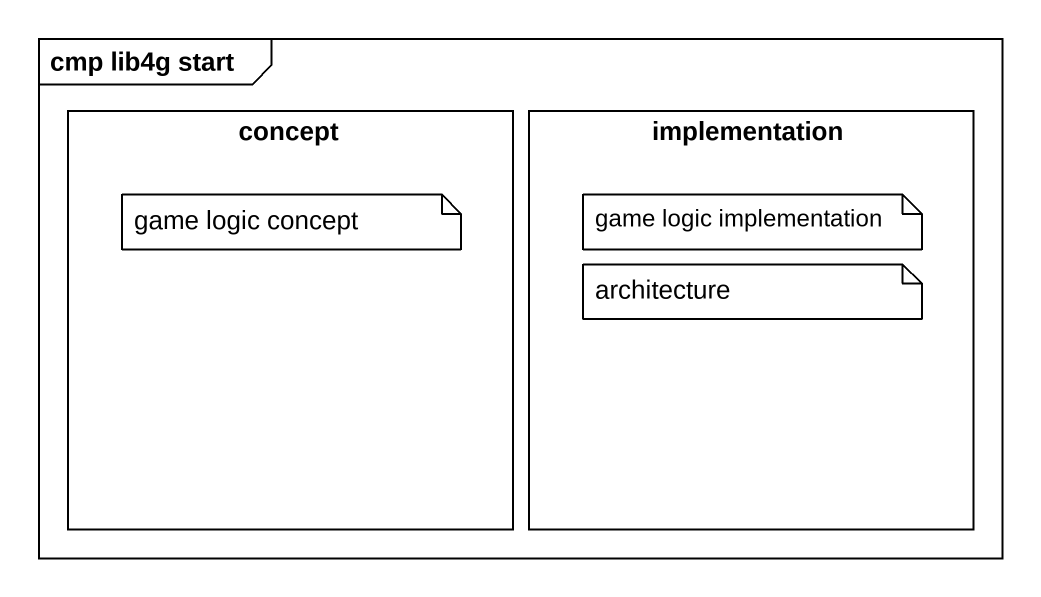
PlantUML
@startuml
mainframe cmp lib4g start
rectangle concept
rectangle implementation
note as N1
  game logic concept
end note
note as N2
  game logic implementation
end note
note as N3
  architecture
end note
@enduml
